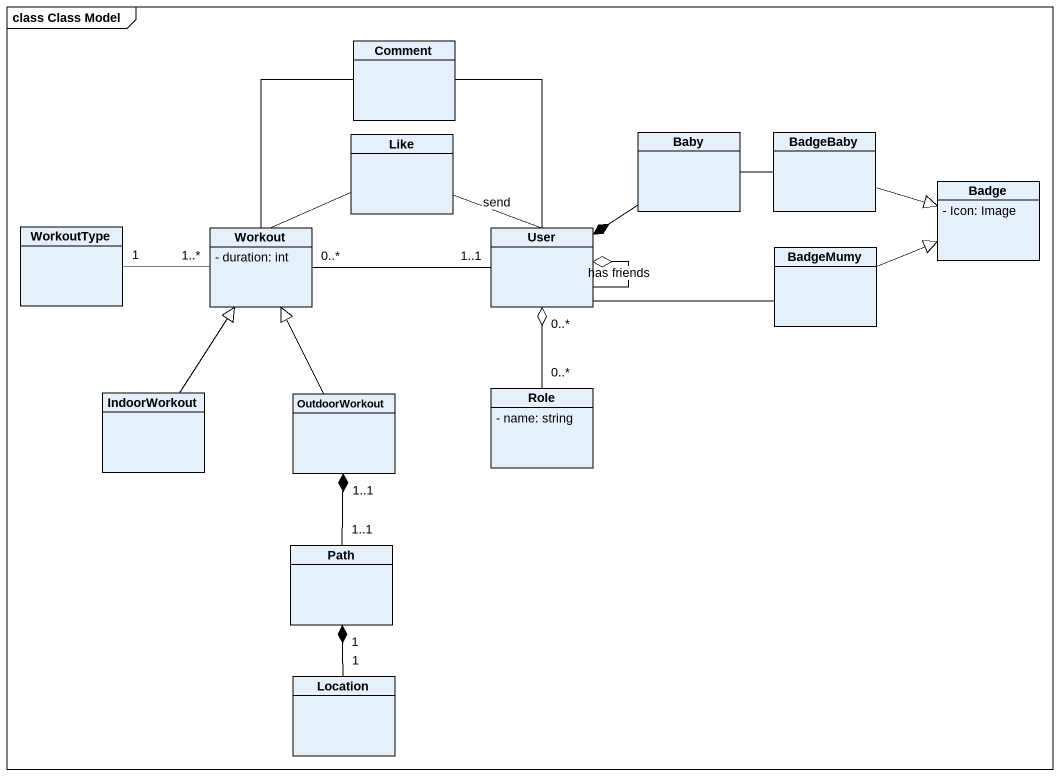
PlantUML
@startuml
mainframe class Class Model
hide circle
hide empty members
skinparam classAttributeIconSize 0
class Comment
class Like
class Baby
class BadgeBaby
class Badge {
  - Icon: Image
}
class WorkoutType
class Workout {
  - duration: int
}
class User
class BadgeMumy
class IndoorWorkout
class OutdoorWorkout
class Role {
  - name: string
}
class Path
class Location
Comment -- Workout
Like -- Workout
Baby -right- BadgeBaby
Baby --* User
BadgeBaby -right-|> Badge
Workout "1..*" -left- "1" WorkoutType
User -up- Comment
User -up- Like : send
User "1..1" -left- "0..*" Workout
User --o User : has friends
User -right- BadgeMumy
BadgeMumy -right-|> Badge
IndoorWorkout -up-|> Workout
OutdoorWorkout -up-|> Workout
Role "0..*" -up-o "0..*" User
Path "1..1" -up-* "1..1" OutdoorWorkout
Location "1" -up-* "1" Path
@enduml
